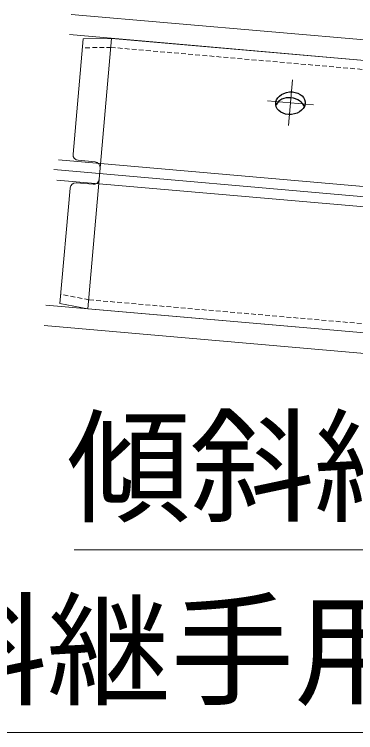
# Model space of a CAD drawing. Units: millimetres, scale not verified. Extents: x -4200 to 4200, y -2970 to 2970.
# Drawn here: x 676.5 to 857.4, y -2403.2 to -2022.1 of the extents above; entities that cross this region are included whole.
import ezdxf
from ezdxf.enums import TextEntityAlignment as Align

# ---------------------------------------------------------------- set-up
doc = ezdxf.new("R2010")
doc.units = ezdxf.units.MM
doc.header["$LTSCALE"] = 10
doc.linetypes.add('USER1', pattern=[50.8, 31.75, -6.35, 6.35, -6.35])
doc.linetypes.add('USER2', pattern=[0.375, 0.25, -0.125])
for name, color, linetype, lineweight in [('0-2_D-BMK', 2, 'USER1', 13), ('0-4_0', 7, 'Continuous', 25), ('0-6_D-STR3', 3, 'Continuous', 13), ('0-A_D-STR-TXT', 7, 'Continuous', 13), ('0-B_D-STR2', 7, 'Continuous', 13)]:
    doc.layers.add(name, color=color, linetype=linetype, lineweight=lineweight)
doc.styles.add('ＭＳ ゴシック', font='')
doc.styles.get('ＭＳ ゴシック').set_extended_font_data('MS Gothic')

msp = doc.modelspace()

# ---------------------------------------------------------------- linework, layer by layer
at = {"layer": '0-2_D-BMK'}
for p, q in [((823.93, -2056.83), (821.81, -2081.13)), ((810.72, -2067.92), (835.02, -2070.04)), ((697.31, -2104.45), (1114.08, -2140.91))]:
    msp.add_line(p, q, dxfattribs=at)
at = {"layer": '0-4_0'}
msp.add_ellipse((822.85, -2069.25), major_axis=(7.78, 0.68), ratio=0.765578, dxfattribs=at)
msp.add_ellipse((822.58, -2072.34), major_axis=(7.78, -0.68), ratio=0.765578, start_param=0.262839, end_param=2.878753, dxfattribs=at)
at = {"layer": '0-6_D-STR3'}
for p, q in [((727.98, -2034.86), (712.91, -2035.05)), ((715.43, -2178.31), (727.98, -2034.86)), ((727.98, -2034.86), (1051.95, -2063.2)), ((707.55, -2096.31), (712.91, -2035.05)), ((710.28, -2099.56), (719.24, -2100.35)), ((700.62, -2175.51), (705.98, -2114.25)), ((709.23, -2111.52), (718.2, -2112.3)), ((715.43, -2178.31), (700.62, -2175.51)), ((715.43, -2178.31), (1039.4, -2206.65))]:
    msp.add_line(p, q, dxfattribs=at)
at = {"layer": '0-6_D-STR3', "linetype": 'USER2'}
for p, q in [((727.8, -2039.66), (712.49, -2039.85)), ((727.56, -2039.64), (1051.53, -2067.98)), ((716.09, -2173.55), (701.04, -2170.71)), ((716.09, -2173.55), (1039.81, -2201.87))]:
    msp.add_line(p, q, dxfattribs=at)
at = {"layer": '0-6_D-STR3'}
for centre, start, end in [((710.54, -2096.58), 175.0005, 265.0005), ((718.98, -2103.34), 355.0005, 85.0005), ((718.46, -2109.31), 265.0005, 355.0005), ((708.97, -2114.51), 85.0005, 175.0005)]:
    msp.add_arc(centre, 3, start, end, dxfattribs=at)
at = {"layer": '0-A_D-STR-TXT'}
for p, q in [((708.1, -2306.13), (969.62, -2306.13)), ((565.01, -2403.2), (1088.06, -2403.2))]:
    msp.add_line(p, q, dxfattribs=at)
at = {"layer": '0-B_D-STR2'}
for p, q in [((706.64, -2022.13), (1066.26, -2053.59)), ((705.7, -2032.89), (1065.31, -2064.35)), ((698.96, -2110.02), (1058.57, -2141.48)), ((693.15, -2176.39), (1052.76, -2207.84)), ((692.21, -2187.15), (1051.82, -2218.6))]:
    msp.add_line(p, q, dxfattribs=at)
msp.add_lwpolyline([(699.9, -2099.26), (1059.51, -2130.72), (1058.57, -2141.48)], dxfattribs=at)

# ---------------------------------------------------------------- texts
at = {"layer": '0-A_D-STR-TXT', "style": 'ＭＳ ゴシック'}
for s, p in [('傾斜継手', (704.18, -2300.65)), ('傾斜継手用バンド', (562.47, -2397.97))]:
    msp.add_text(s, height=48.09, dxfattribs=at).set_placement(p, align=Align.BOTTOM_LEFT)

doc.saveas('drawing.dxf')
